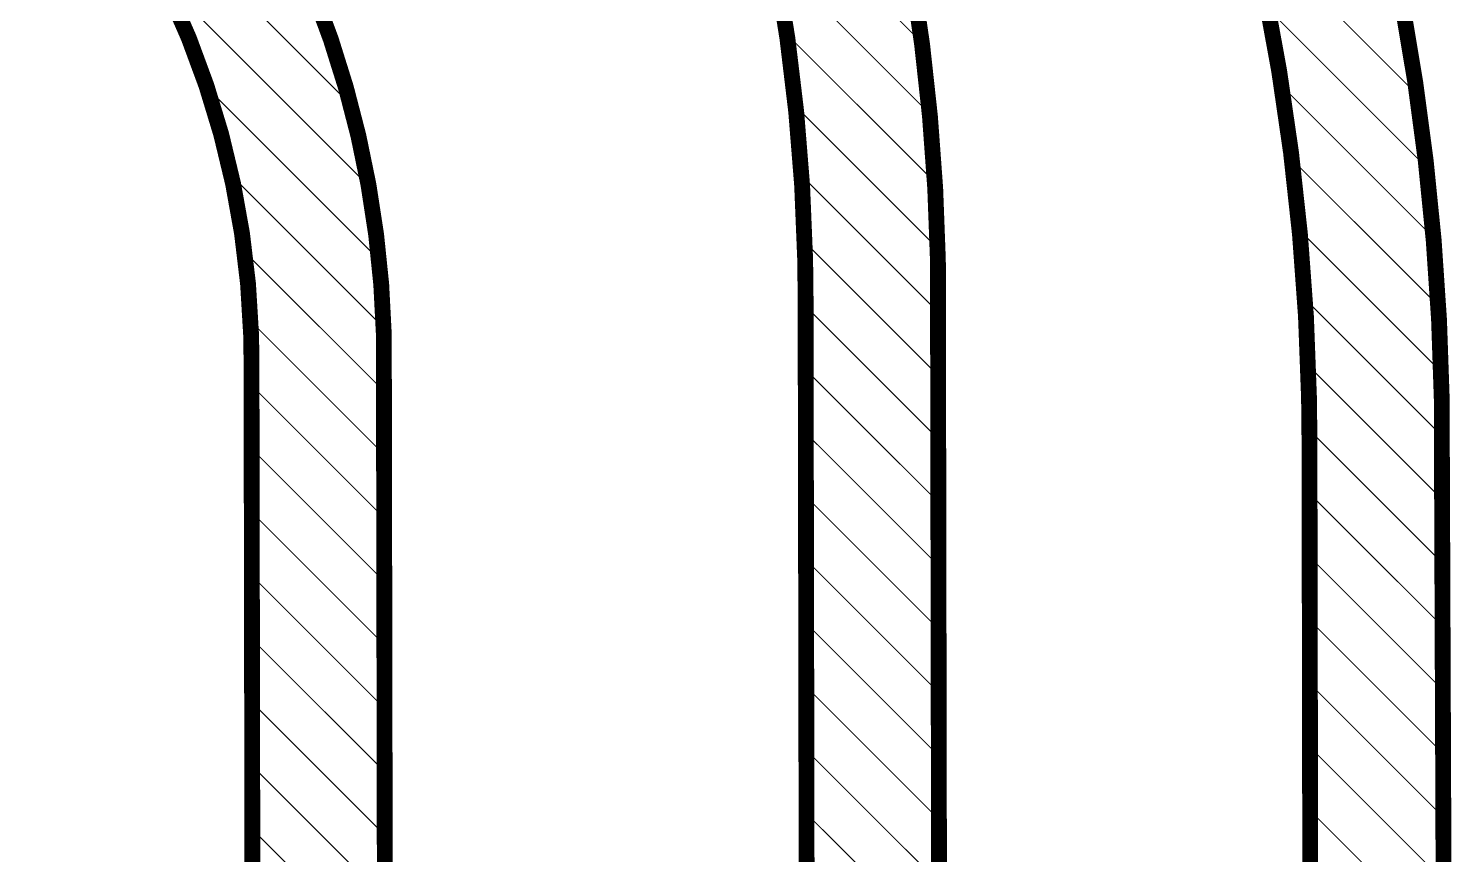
# Model space of a CAD drawing. Header units: inches. Extents: x -4.2 to 12.6, y -6.1 to 3.
# Drawn here: x 11.127 to 12.475, y -2.13 to -1.347 of the extents above; entities that cross this region are included whole.
import ezdxf

# ---------------------------------------------------------------- set-up
doc = ezdxf.new("R2010")
doc.units = ezdxf.units.IN
doc.header["$MEASUREMENT"] = 0
doc.layers.add('Dimension', color=6, linetype='Continuous')

msp = doc.modelspace()

# ---------------------------------------------------------------- linework, layer by layer
at = {"layer": 'Dimension'}
for points in [[(11.127397, -1.1148757, 0.001, 0.001, 0), (11.4320304, -1.4195091, 0.001, 0.001, 0)], [(11.8176756, -1.2051543, 0.001, 0.001, 0), (11.9734629, -1.3609416, 0.001, 0.001, 0)], [(12.2849097, -1.2523884, 0.001, 0.001, 0), (12.4424856, -1.4099643, 0.001, 0.001, 0)], [(11.8348089, -1.2870059, 0.015, 0.015, 0), (11.8459129, -1.3563902, 0.015, 0.015, 0)], [(11.8334333, -1.280912, 0.001, 0.001, 0), (11.9808571, -1.4283358, 0.001, 0.001, 0)], [(11.9637648, -1.2950247, 0.015, 0.015, 0), (11.973604, -1.3626771, 0.015, 0.015, 0)], [(11.2595997, -1.3125098, 0.015, 0.015, 0), (11.2788555, -1.3565336, 0.015, 0.015, 0)], [(11.2531707, -1.3006494, 0.001, 0.001, 0), (11.4493637, -1.4968424, 0.001, 0.001, 0)], [(11.3969478, -1.3132241, 0.015, 0.015, 0), (11.413402, -1.3577921, 0.015, 0.015, 0)], [(12.2979916, -1.3113293, 0.015, 0.015, 0), (12.3119376, -1.3879526, 0.015, 0.015, 0)], [(12.4283786, -1.3235882, 0.015, 0.015, 0), (12.4407993, -1.3980802, 0.015, 0.015, 0)], [(12.3009677, -1.3284464, 0.001, 0.001, 0), (12.4514556, -1.4789343, 0.001, 0.001, 0)], [(11.2788555, -1.3565336, 0.015, 0.015, 0), (11.2954975, -1.4016105, 0.015, 0.015, 0)], [(11.413402, -1.3577921, 0.015, 0.015, 0), (11.4275958, -1.4031305, 0.015, 0.015, 0)], [(11.8459129, -1.3563902, 0.015, 0.015, 0), (11.8542871, -1.4261567, 0.015, 0.015, 0)], [(11.8451958, -1.3526745, 0.001, 0.001, 0), (11.9856574, -1.4931361, 0.001, 0.001, 0)], [(11.973604, -1.3626771, 0.015, 0.015, 0), (11.9810248, -1.4306373, 0.015, 0.015, 0)], [(12.3119376, -1.3879526, 0.015, 0.015, 0), (12.3231431, -1.4650242, 0.015, 0.015, 0)], [(11.2954975, -1.4016105, 0.015, 0.015, 0), (11.3094686, -1.4475854, 0.015, 0.015, 0)], [(11.4275958, -1.4031305, 0.015, 0.015, 0), (11.4394931, -1.449125, 0.015, 0.015, 0)], [(12.3137577, -1.4012364, 0.001, 0.001, 0), (12.4581344, -1.5456131, 0.001, 0.001, 0)], [(12.4407993, -1.3980802, 0.015, 0.015, 0), (12.4507784, -1.4729385, 0.015, 0.015, 0)], [(11.2957596, -1.4032383, 0.001, 0.001, 0), (11.4587913, -1.56627, 0.001, 0.001, 0)], [(11.8542871, -1.4261567, 0.015, 0.015, 0), (11.8599185, -1.4961979, 0.015, 0.015, 0)], [(11.8535838, -1.4210625, 0.001, 0.001, 0), (11.9881746, -1.5556533, 0.001, 0.001, 0)], [(11.9810248, -1.4306373, 0.015, 0.015, 0), (11.9860175, -1.4988188, 0.015, 0.015, 0)], [(11.3094686, -1.4475854, 0.015, 0.015, 0), (11.3207205, -1.4943003, 0.015, 0.015, 0)], [(11.4394931, -1.449125, 0.015, 0.015, 0), (11.4490641, -1.4956592, 0.015, 0.015, 0)], [(12.3231431, -1.4650242, 0.015, 0.015, 0), (12.3315938, -1.5424464, 0.015, 0.015, 0)], [(12.4507784, -1.4729385, 0.015, 0.015, 0), (12.4583051, -1.5480829, 0.015, 0.015, 0)], [(12.3237352, -1.4712139, 0.001, 0.001, 0), (12.4625195, -1.6099982, 0.001, 0.001, 0)], [(11.3207205, -1.4943003, 0.015, 0.015, 0), (11.3292148, -1.5415944, 0.015, 0.015, 0)], [(11.3185419, -1.4860206, 0.001, 0.001, 0), (11.4633061, -1.6307848, 0.001, 0.001, 0)], [(11.4490641, -1.4956592, 0.015, 0.015, 0), (11.4562845, -1.5426156, 0.015, 0.015, 0)], [(11.8599185, -1.4961979, 0.015, 0.015, 0), (11.8627985, -1.5664062, 0.015, 0.015, 0)], [(11.8590821, -1.4865608, 0.001, 0.001, 0), (11.9886644, -1.6161431, 0.001, 0.001, 0)], [(11.9860175, -1.4988188, 0.015, 0.015, 0), (11.9885759, -1.5671349, 0.015, 0.015, 0)], [(11.3292148, -1.5415944, 0.015, 0.015, 0), (11.3349219, -1.5893051, 0.015, 0.015, 0)], [(11.4562845, -1.5426156, 0.015, 0.015, 0), (11.461136, -1.5898756, 0.015, 0.015, 0)], [(12.3315938, -1.5424464, 0.015, 0.015, 0), (12.337279, -1.6201206, 0.015, 0.015, 0)], [(11.8620758, -1.5495545, 0.001, 0.001, 0), (11.9887725, -1.6762512, 0.001, 0.001, 0)], [(12.3310866, -1.5385653, 0.001, 0.001, 0), (12.4650908, -1.6725695, 0.001, 0.001, 0)], [(12.4583051, -1.5480829, 0.015, 0.015, 0), (12.4633714, -1.6234332, 0.015, 0.015, 0)], [(11.3311623, -1.558641, 0.001, 0.001, 0), (11.4637031, -1.6911818, 0.001, 0.001, 0)], [(11.8627985, -1.5664062, 0.015, 0.015, 0), (11.8632051, -1.6015392, 0.015, 0.015, 0)], [(11.9885759, -1.5671349, 0.015, 0.015, 0), (11.9886364, -1.601317, 0.015, 0.015, 0)], [(11.3349219, -1.5893051, 0.015, 0.015, 0), (11.3378225, -1.6372683, 0.015, 0.015, 0)], [(11.461136, -1.5898756, 0.015, 0.015, 0), (11.4636065, -1.6373196, 0.015, 0.015, 0)], [(11.8632051, -1.6015392, 0.015, 0.015, 0), (11.8632052, -1.6015391, 0.015, 0.015, 0)], [(11.8632052, -1.6015391, 0.015, 0.015, 0), (11.8641907, -2.1587775, 0.015, 0.015, 0)], [(11.9886364, -1.601317, 0.015, 0.015, 0), (11.9896389, -2.1587735, 0.015, 0.015, 0)], [(12.3360053, -1.603484, 0.001, 0.001, 0), (12.4660337, -1.7335124, 0.001, 0.001, 0)], [(11.86322, -1.6106987, 0.001, 0.001, 0), (11.9888806, -1.7363593, 0.001, 0.001, 0)], [(12.337279, -1.6201206, 0.015, 0.015, 0), (12.3401915, -1.6979481, 0.015, 0.015, 0)], [(12.4633714, -1.6234332, 0.015, 0.015, 0), (12.4659719, -1.6989089, 0.015, 0.015, 0)], [(11.3378225, -1.6372683, 0.015, 0.015, 0), (11.3382169, -1.6612931, 0.015, 0.015, 0)], [(11.3370029, -1.6244816, 0.001, 0.001, 0), (11.4638104, -1.7512891, 0.001, 0.001, 0)], [(11.4636065, -1.6373196, 0.015, 0.015, 0), (11.463648, -1.6610737, 0.015, 0.015, 0)], [(11.3382169, -1.6612931, 0.015, 0.015, 0), (11.338217, -1.661293, 0.015, 0.015, 0)], [(11.338217, -1.661293, 0.015, 0.015, 0), (11.3390883, -2.1587821, 0.015, 0.015, 0)], [(11.463648, -1.6610737, 0.015, 0.015, 0), (11.4645365, -2.1587781, 0.015, 0.015, 0)], [(11.8633263, -1.670805, 0.001, 0.001, 0), (11.9889887, -1.7964674, 0.001, 0.001, 0)], [(12.3389846, -1.6664633, 0.001, 0.001, 0), (12.4662643, -1.793743, 0.001, 0.001, 0)], [(11.3382585, -1.6857372, 0.001, 0.001, 0), (11.4639177, -1.8113964, 0.001, 0.001, 0)], [(12.3401915, -1.6979481, 0.015, 0.015, 0), (12.3406068, -1.7368885, 0.015, 0.015, 0)], [(12.4659719, -1.6989089, 0.015, 0.015, 0), (12.4660379, -1.736669, 0.015, 0.015, 0)], [(11.8634326, -1.7309113, 0.001, 0.001, 0), (11.9890968, -1.8565755, 0.001, 0.001, 0)], [(12.3406068, -1.7368885, 0.015, 0.015, 0), (12.3406069, -1.7368884, 0.015, 0.015, 0)], [(12.3406069, -1.7368884, 0.015, 0.015, 0), (12.341345, -2.1587783, 0.015, 0.015, 0)], [(12.3405037, -1.7279824, 0.001, 0.001, 0), (12.4665, -1.8539787, 0.001, 0.001, 0)], [(12.4660379, -1.736669, 0.015, 0.015, 0), (12.4677199, -2.1664546, 0.015, 0.015, 0)], [(11.3383637, -1.7458424, 0.001, 0.001, 0), (11.464025, -1.8715037, 0.001, 0.001, 0)], [(11.8635389, -1.7910176, 0.001, 0.001, 0), (11.9892049, -1.9166836, 0.001, 0.001, 0)], [(12.3406953, -1.788174, 0.001, 0.001, 0), (12.4667357, -1.9142144, 0.001, 0.001, 0)], [(11.338469, -1.8059477, 0.001, 0.001, 0), (11.4641323, -1.931611, 0.001, 0.001, 0)], [(11.8636452, -1.8511239, 0.001, 0.001, 0), (11.989313, -1.9767917, 0.001, 0.001, 0)], [(12.3408004, -1.8482791, 0.001, 0.001, 0), (12.4669715, -1.9744502, 0.001, 0.001, 0)], [(11.3385743, -1.866053, 0.001, 0.001, 0), (11.4642396, -1.9917183, 0.001, 0.001, 0)], [(11.8637515, -1.9112302, 0.001, 0.001, 0), (11.9894211, -2.0368998, 0.001, 0.001, 0)], [(12.3409056, -1.9083843, 0.001, 0.001, 0), (12.4672072, -2.0346859, 0.001, 0.001, 0)], [(11.3386795, -1.9261582, 0.001, 0.001, 0), (11.4643469, -2.0518256, 0.001, 0.001, 0)], [(12.3410107, -1.9684894, 0.001, 0.001, 0), (12.4674429, -2.0949216, 0.001, 0.001, 0)], [(11.8638578, -1.9713365, 0.001, 0.001, 0), (11.9895292, -2.0970079, 0.001, 0.001, 0)], [(11.3387848, -1.9862635, 0.001, 0.001, 0), (11.4644542, -2.1119329, 0.001, 0.001, 0)], [(11.8639641, -2.0314428, 0.001, 0.001, 0), (11.9896373, -2.157116, 0.001, 0.001, 0)], [(12.3411159, -2.0285946, 0.001, 0.001, 0), (12.4676787, -2.1551574, 0.001, 0.001, 0)], [(11.3388901, -2.0463688, 0.001, 0.001, 0), (11.4653805, -2.1728592, 0.001, 0.001, 0)], [(12.3412211, -2.0886998, 0.001, 0.001, 0), (12.4737277, -2.2212064, 0.001, 0.001, 0)], [(11.8640705, -2.0915492, 0.001, 0.001, 0), (11.9937271, -2.2212058, 0.001, 0.001, 0)], [(11.3389953, -2.106474, 0.001, 0.001, 0), (11.4537238, -2.2212025, 0.001, 0.001, 0)]]:
    msp.add_lwpolyline(points, format="xyseb", dxfattribs=at)
for points in [[(11.2751055, -1.3565336, 0.0075, 0.0075, 1), (11.2826055, -1.3565336, 0.0075, 0.0075, 1)], [(11.2751055, -1.3565336, 0.0075, 0.0075, 1), (11.2826055, -1.3565336, 0.0075, 0.0075, 1)], [(11.409652, -1.3577921, 0.0075, 0.0075, 1), (11.417152, -1.3577921, 0.0075, 0.0075, 1)], [(11.409652, -1.3577921, 0.0075, 0.0075, 1), (11.417152, -1.3577921, 0.0075, 0.0075, 1)], [(11.8421629, -1.3563902, 0.0075, 0.0075, 1), (11.8496629, -1.3563902, 0.0075, 0.0075, 1)], [(11.8421629, -1.3563902, 0.0075, 0.0075, 1), (11.8496629, -1.3563902, 0.0075, 0.0075, 1)], [(11.8449458, -1.3526745, 0.0005, 0.0005, 1), (11.8454458, -1.3526745, 0.0005, 0.0005, 1)], [(11.969854, -1.3626771, 0.0075, 0.0075, 1), (11.977354, -1.3626771, 0.0075, 0.0075, 1)], [(11.969854, -1.3626771, 0.0075, 0.0075, 1), (11.977354, -1.3626771, 0.0075, 0.0075, 1)], [(11.9732129, -1.3609416, 0.0005, 0.0005, 1), (11.9737129, -1.3609416, 0.0005, 0.0005, 1)], [(12.3081876, -1.3879526, 0.0075, 0.0075, 1), (12.3156876, -1.3879526, 0.0075, 0.0075, 1)], [(12.3081876, -1.3879526, 0.0075, 0.0075, 1), (12.3156876, -1.3879526, 0.0075, 0.0075, 1)], [(11.2917475, -1.4016105, 0.0075, 0.0075, 1), (11.2992475, -1.4016105, 0.0075, 0.0075, 1)], [(11.2917475, -1.4016105, 0.0075, 0.0075, 1), (11.2992475, -1.4016105, 0.0075, 0.0075, 1)], [(11.4238458, -1.4031305, 0.0075, 0.0075, 1), (11.4313458, -1.4031305, 0.0075, 0.0075, 1)], [(11.4238458, -1.4031305, 0.0075, 0.0075, 1), (11.4313458, -1.4031305, 0.0075, 0.0075, 1)], [(12.3135077, -1.4012364, 0.0005, 0.0005, 1), (12.3140077, -1.4012364, 0.0005, 0.0005, 1)], [(12.4370493, -1.3980802, 0.0075, 0.0075, 1), (12.4445493, -1.3980802, 0.0075, 0.0075, 1)], [(12.4370493, -1.3980802, 0.0075, 0.0075, 1), (12.4445493, -1.3980802, 0.0075, 0.0075, 1)], [(11.2955096, -1.4032383, 0.0005, 0.0005, 1), (11.2960096, -1.4032383, 0.0005, 0.0005, 1)], [(12.4422356, -1.4099643, 0.0005, 0.0005, 1), (12.4427356, -1.4099643, 0.0005, 0.0005, 1)], [(11.4317804, -1.4195091, 0.0005, 0.0005, 1), (11.4322804, -1.4195091, 0.0005, 0.0005, 1)], [(11.8505371, -1.4261567, 0.0075, 0.0075, 1), (11.8580371, -1.4261567, 0.0075, 0.0075, 1)], [(11.8505371, -1.4261567, 0.0075, 0.0075, 1), (11.8580371, -1.4261567, 0.0075, 0.0075, 1)], [(11.8533338, -1.4210625, 0.0005, 0.0005, 1), (11.8538338, -1.4210625, 0.0005, 0.0005, 1)], [(11.9772748, -1.4306373, 0.0075, 0.0075, 1), (11.9847748, -1.4306373, 0.0075, 0.0075, 1)], [(11.9772748, -1.4306373, 0.0075, 0.0075, 1), (11.9847748, -1.4306373, 0.0075, 0.0075, 1)], [(11.9806071, -1.4283358, 0.0005, 0.0005, 1), (11.9811071, -1.4283358, 0.0005, 0.0005, 1)], [(11.3057186, -1.4475854, 0.0075, 0.0075, 1), (11.3132186, -1.4475854, 0.0075, 0.0075, 1)], [(11.3057186, -1.4475854, 0.0075, 0.0075, 1), (11.3132186, -1.4475854, 0.0075, 0.0075, 1)], [(11.4357431, -1.449125, 0.0075, 0.0075, 1), (11.4432431, -1.449125, 0.0075, 0.0075, 1)], [(11.4357431, -1.449125, 0.0075, 0.0075, 1), (11.4432431, -1.449125, 0.0075, 0.0075, 1)], [(12.3193931, -1.4650242, 0.0075, 0.0075, 1), (12.3268931, -1.4650242, 0.0075, 0.0075, 1)], [(12.3193931, -1.4650242, 0.0075, 0.0075, 1), (12.3268931, -1.4650242, 0.0075, 0.0075, 1)], [(12.4470284, -1.4729385, 0.0075, 0.0075, 1), (12.4545284, -1.4729385, 0.0075, 0.0075, 1)], [(12.4470284, -1.4729385, 0.0075, 0.0075, 1), (12.4545284, -1.4729385, 0.0075, 0.0075, 1)], [(12.3234852, -1.4712139, 0.0005, 0.0005, 1), (12.3239852, -1.4712139, 0.0005, 0.0005, 1)], [(12.4512056, -1.4789343, 0.0005, 0.0005, 1), (12.4517056, -1.4789343, 0.0005, 0.0005, 1)], [(11.3169705, -1.4943003, 0.0075, 0.0075, 1), (11.3244705, -1.4943003, 0.0075, 0.0075, 1)], [(11.3169705, -1.4943003, 0.0075, 0.0075, 1), (11.3244705, -1.4943003, 0.0075, 0.0075, 1)], [(11.3182919, -1.4860206, 0.0005, 0.0005, 1), (11.3187919, -1.4860206, 0.0005, 0.0005, 1)], [(11.4453141, -1.4956592, 0.0075, 0.0075, 1), (11.4528141, -1.4956592, 0.0075, 0.0075, 1)], [(11.4453141, -1.4956592, 0.0075, 0.0075, 1), (11.4528141, -1.4956592, 0.0075, 0.0075, 1)], [(11.4491137, -1.4968424, 0.0005, 0.0005, 1), (11.4496137, -1.4968424, 0.0005, 0.0005, 1)], [(11.8561685, -1.4961979, 0.0075, 0.0075, 1), (11.8636685, -1.4961979, 0.0075, 0.0075, 1)], [(11.8561685, -1.4961979, 0.0075, 0.0075, 1), (11.8636685, -1.4961979, 0.0075, 0.0075, 1)], [(11.8588321, -1.4865608, 0.0005, 0.0005, 1), (11.8593321, -1.4865608, 0.0005, 0.0005, 1)], [(11.9822675, -1.4988188, 0.0075, 0.0075, 1), (11.9897675, -1.4988188, 0.0075, 0.0075, 1)], [(11.9822675, -1.4988188, 0.0075, 0.0075, 1), (11.9897675, -1.4988188, 0.0075, 0.0075, 1)], [(11.9854074, -1.4931361, 0.0005, 0.0005, 1), (11.9859074, -1.4931361, 0.0005, 0.0005, 1)], [(11.3254648, -1.5415944, 0.0075, 0.0075, 1), (11.3329648, -1.5415944, 0.0075, 0.0075, 1)], [(11.3254648, -1.5415944, 0.0075, 0.0075, 1), (11.3329648, -1.5415944, 0.0075, 0.0075, 1)], [(11.4525345, -1.5426156, 0.0075, 0.0075, 1), (11.4600345, -1.5426156, 0.0075, 0.0075, 1)], [(11.4525345, -1.5426156, 0.0075, 0.0075, 1), (11.4600345, -1.5426156, 0.0075, 0.0075, 1)], [(12.3278438, -1.5424464, 0.0075, 0.0075, 1), (12.3353438, -1.5424464, 0.0075, 0.0075, 1)], [(12.3278438, -1.5424464, 0.0075, 0.0075, 1), (12.3353438, -1.5424464, 0.0075, 0.0075, 1)], [(11.8618258, -1.5495545, 0.0005, 0.0005, 1), (11.8623258, -1.5495545, 0.0005, 0.0005, 1)], [(12.3308366, -1.5385653, 0.0005, 0.0005, 1), (12.3313366, -1.5385653, 0.0005, 0.0005, 1)], [(12.4545551, -1.5480829, 0.0075, 0.0075, 1), (12.4620551, -1.5480829, 0.0075, 0.0075, 1)], [(12.4545551, -1.5480829, 0.0075, 0.0075, 1), (12.4620551, -1.5480829, 0.0075, 0.0075, 1)], [(12.4578844, -1.5456131, 0.0005, 0.0005, 1), (12.4583844, -1.5456131, 0.0005, 0.0005, 1)], [(11.3309123, -1.558641, 0.0005, 0.0005, 1), (11.3314123, -1.558641, 0.0005, 0.0005, 1)], [(11.8590485, -1.5664062, 0.0075, 0.0075, 1), (11.8665485, -1.5664062, 0.0075, 0.0075, 1)], [(11.8590485, -1.5664062, 0.0075, 0.0075, 1), (11.8665485, -1.5664062, 0.0075, 0.0075, 1)], [(11.9848259, -1.5671349, 0.0075, 0.0075, 1), (11.9923259, -1.5671349, 0.0075, 0.0075, 1)], [(11.9848259, -1.5671349, 0.0075, 0.0075, 1), (11.9923259, -1.5671349, 0.0075, 0.0075, 1)], [(11.9879246, -1.5556533, 0.0005, 0.0005, 1), (11.9884246, -1.5556533, 0.0005, 0.0005, 1)], [(11.4585413, -1.56627, 0.0005, 0.0005, 1), (11.4590413, -1.56627, 0.0005, 0.0005, 1)], [(11.3311719, -1.5893051, 0.0075, 0.0075, 1), (11.3386719, -1.5893051, 0.0075, 0.0075, 1)], [(11.3311719, -1.5893051, 0.0075, 0.0075, 1), (11.3386719, -1.5893051, 0.0075, 0.0075, 1)], [(11.457386, -1.5898756, 0.0075, 0.0075, 1), (11.464886, -1.5898756, 0.0075, 0.0075, 1)], [(11.457386, -1.5898756, 0.0075, 0.0075, 1), (11.464886, -1.5898756, 0.0075, 0.0075, 1)], [(11.8594551, -1.6015392, 0.0075, 0.0075, 1), (11.8669551, -1.6015392, 0.0075, 0.0075, 1)], [(11.8594551, -1.6015392, 0.0075, 0.0075, 1), (11.8669551, -1.6015392, 0.0075, 0.0075, 1)], [(11.8594552, -1.6015391, 0.0075, 0.0075, 1), (11.8669552, -1.6015391, 0.0075, 0.0075, 1)], [(11.8594552, -1.6015391, 0.0075, 0.0075, 1), (11.8669552, -1.6015391, 0.0075, 0.0075, 1)], [(11.9848864, -1.601317, 0.0075, 0.0075, 1), (11.9923864, -1.601317, 0.0075, 0.0075, 1)], [(11.9848864, -1.601317, 0.0075, 0.0075, 1), (11.9923864, -1.601317, 0.0075, 0.0075, 1)], [(12.3357553, -1.603484, 0.0005, 0.0005, 1), (12.3362553, -1.603484, 0.0005, 0.0005, 1)], [(11.86297, -1.6106987, 0.0005, 0.0005, 1), (11.86347, -1.6106987, 0.0005, 0.0005, 1)], [(11.9884144, -1.6161431, 0.0005, 0.0005, 1), (11.9889144, -1.6161431, 0.0005, 0.0005, 1)], [(12.333529, -1.6201206, 0.0075, 0.0075, 1), (12.341029, -1.6201206, 0.0075, 0.0075, 1)], [(12.333529, -1.6201206, 0.0075, 0.0075, 1), (12.341029, -1.6201206, 0.0075, 0.0075, 1)], [(12.4596214, -1.6234332, 0.0075, 0.0075, 1), (12.4671214, -1.6234332, 0.0075, 0.0075, 1)], [(12.4596214, -1.6234332, 0.0075, 0.0075, 1), (12.4671214, -1.6234332, 0.0075, 0.0075, 1)], [(12.4622695, -1.6099982, 0.0005, 0.0005, 1), (12.4627695, -1.6099982, 0.0005, 0.0005, 1)], [(11.3340725, -1.6372683, 0.0075, 0.0075, 1), (11.3415725, -1.6372683, 0.0075, 0.0075, 1)], [(11.3340725, -1.6372683, 0.0075, 0.0075, 1), (11.3415725, -1.6372683, 0.0075, 0.0075, 1)], [(11.3367529, -1.6244816, 0.0005, 0.0005, 1), (11.3372529, -1.6244816, 0.0005, 0.0005, 1)], [(11.4598565, -1.6373196, 0.0075, 0.0075, 1), (11.4673565, -1.6373196, 0.0075, 0.0075, 1)], [(11.4598565, -1.6373196, 0.0075, 0.0075, 1), (11.4673565, -1.6373196, 0.0075, 0.0075, 1)], [(11.4630561, -1.6307848, 0.0005, 0.0005, 1), (11.4635561, -1.6307848, 0.0005, 0.0005, 1)], [(11.3344669, -1.6612931, 0.0075, 0.0075, 1), (11.3419669, -1.6612931, 0.0075, 0.0075, 1)], [(11.3344669, -1.6612931, 0.0075, 0.0075, 1), (11.3419669, -1.6612931, 0.0075, 0.0075, 1)], [(11.334467, -1.661293, 0.0075, 0.0075, 1), (11.341967, -1.661293, 0.0075, 0.0075, 1)], [(11.334467, -1.661293, 0.0075, 0.0075, 1), (11.341967, -1.661293, 0.0075, 0.0075, 1)], [(11.459898, -1.6610737, 0.0075, 0.0075, 1), (11.467398, -1.6610737, 0.0075, 0.0075, 1)], [(11.459898, -1.6610737, 0.0075, 0.0075, 1), (11.467398, -1.6610737, 0.0075, 0.0075, 1)], [(11.8630763, -1.670805, 0.0005, 0.0005, 1), (11.8635763, -1.670805, 0.0005, 0.0005, 1)], [(12.3387346, -1.6664633, 0.0005, 0.0005, 1), (12.3392346, -1.6664633, 0.0005, 0.0005, 1)], [(11.3380085, -1.6857372, 0.0005, 0.0005, 1), (11.3385085, -1.6857372, 0.0005, 0.0005, 1)], [(11.9885225, -1.6762512, 0.0005, 0.0005, 1), (11.9890225, -1.6762512, 0.0005, 0.0005, 1)], [(12.4648408, -1.6725695, 0.0005, 0.0005, 1), (12.4653408, -1.6725695, 0.0005, 0.0005, 1)], [(11.4634531, -1.6911818, 0.0005, 0.0005, 1), (11.4639531, -1.6911818, 0.0005, 0.0005, 1)], [(12.3364415, -1.6979481, 0.0075, 0.0075, 1), (12.3439415, -1.6979481, 0.0075, 0.0075, 1)], [(12.3364415, -1.6979481, 0.0075, 0.0075, 1), (12.3439415, -1.6979481, 0.0075, 0.0075, 1)], [(12.4622219, -1.6989089, 0.0075, 0.0075, 1), (12.4697219, -1.6989089, 0.0075, 0.0075, 1)], [(12.4622219, -1.6989089, 0.0075, 0.0075, 1), (12.4697219, -1.6989089, 0.0075, 0.0075, 1)], [(11.8631826, -1.7309113, 0.0005, 0.0005, 1), (11.8636826, -1.7309113, 0.0005, 0.0005, 1)], [(11.9886306, -1.7363593, 0.0005, 0.0005, 1), (11.9891306, -1.7363593, 0.0005, 0.0005, 1)], [(12.3368568, -1.7368885, 0.0075, 0.0075, 1), (12.3443568, -1.7368885, 0.0075, 0.0075, 1)], [(12.3368568, -1.7368885, 0.0075, 0.0075, 1), (12.3443568, -1.7368885, 0.0075, 0.0075, 1)], [(12.3368569, -1.7368884, 0.0075, 0.0075, 1), (12.3443569, -1.7368884, 0.0075, 0.0075, 1)], [(12.3368569, -1.7368884, 0.0075, 0.0075, 1), (12.3443569, -1.7368884, 0.0075, 0.0075, 1)], [(12.3402537, -1.7279824, 0.0005, 0.0005, 1), (12.3407537, -1.7279824, 0.0005, 0.0005, 1)], [(12.4622879, -1.736669, 0.0075, 0.0075, 1), (12.4697879, -1.736669, 0.0075, 0.0075, 1)], [(12.4622879, -1.736669, 0.0075, 0.0075, 1), (12.4697879, -1.736669, 0.0075, 0.0075, 1)], [(12.4657837, -1.7335124, 0.0005, 0.0005, 1), (12.4662837, -1.7335124, 0.0005, 0.0005, 1)], [(11.3381137, -1.7458424, 0.0005, 0.0005, 1), (11.3386137, -1.7458424, 0.0005, 0.0005, 1)], [(11.4635604, -1.7512891, 0.0005, 0.0005, 1), (11.4640604, -1.7512891, 0.0005, 0.0005, 1)], [(11.8632889, -1.7910176, 0.0005, 0.0005, 1), (11.8637889, -1.7910176, 0.0005, 0.0005, 1)], [(12.3404453, -1.788174, 0.0005, 0.0005, 1), (12.3409453, -1.788174, 0.0005, 0.0005, 1)], [(12.4660143, -1.793743, 0.0005, 0.0005, 1), (12.4665143, -1.793743, 0.0005, 0.0005, 1)], [(11.338219, -1.8059477, 0.0005, 0.0005, 1), (11.338719, -1.8059477, 0.0005, 0.0005, 1)], [(11.9887387, -1.7964674, 0.0005, 0.0005, 1), (11.9892387, -1.7964674, 0.0005, 0.0005, 1)], [(11.4636677, -1.8113964, 0.0005, 0.0005, 1), (11.4641677, -1.8113964, 0.0005, 0.0005, 1)], [(11.8633952, -1.8511239, 0.0005, 0.0005, 1), (11.8638952, -1.8511239, 0.0005, 0.0005, 1)], [(11.9888468, -1.8565755, 0.0005, 0.0005, 1), (11.9893468, -1.8565755, 0.0005, 0.0005, 1)], [(12.3405504, -1.8482791, 0.0005, 0.0005, 1), (12.3410504, -1.8482791, 0.0005, 0.0005, 1)], [(12.46625, -1.8539787, 0.0005, 0.0005, 1), (12.46675, -1.8539787, 0.0005, 0.0005, 1)], [(11.3383243, -1.866053, 0.0005, 0.0005, 1), (11.3388243, -1.866053, 0.0005, 0.0005, 1)], [(11.463775, -1.8715037, 0.0005, 0.0005, 1), (11.464275, -1.8715037, 0.0005, 0.0005, 1)], [(11.8635015, -1.9112302, 0.0005, 0.0005, 1), (11.8640015, -1.9112302, 0.0005, 0.0005, 1)], [(12.3406556, -1.9083843, 0.0005, 0.0005, 1), (12.3411556, -1.9083843, 0.0005, 0.0005, 1)], [(12.4664857, -1.9142144, 0.0005, 0.0005, 1), (12.4669857, -1.9142144, 0.0005, 0.0005, 1)], [(11.3384295, -1.9261582, 0.0005, 0.0005, 1), (11.3389295, -1.9261582, 0.0005, 0.0005, 1)], [(11.9889549, -1.9166836, 0.0005, 0.0005, 1), (11.9894549, -1.9166836, 0.0005, 0.0005, 1)], [(11.4638823, -1.931611, 0.0005, 0.0005, 1), (11.4643823, -1.931611, 0.0005, 0.0005, 1)], [(12.3407607, -1.9684894, 0.0005, 0.0005, 1), (12.3412607, -1.9684894, 0.0005, 0.0005, 1)], [(11.8636078, -1.9713365, 0.0005, 0.0005, 1), (11.8641078, -1.9713365, 0.0005, 0.0005, 1)], [(11.989063, -1.9767917, 0.0005, 0.0005, 1), (11.989563, -1.9767917, 0.0005, 0.0005, 1)], [(12.4667215, -1.9744502, 0.0005, 0.0005, 1), (12.4672215, -1.9744502, 0.0005, 0.0005, 1)], [(11.3385348, -1.9862635, 0.0005, 0.0005, 1), (11.3390348, -1.9862635, 0.0005, 0.0005, 1)], [(11.4639896, -1.9917183, 0.0005, 0.0005, 1), (11.4644896, -1.9917183, 0.0005, 0.0005, 1)], [(11.8637141, -2.0314428, 0.0005, 0.0005, 1), (11.8642141, -2.0314428, 0.0005, 0.0005, 1)], [(12.3408659, -2.0285946, 0.0005, 0.0005, 1), (12.3413659, -2.0285946, 0.0005, 0.0005, 1)], [(12.4669572, -2.0346859, 0.0005, 0.0005, 1), (12.4674572, -2.0346859, 0.0005, 0.0005, 1)], [(11.3386401, -2.0463688, 0.0005, 0.0005, 1), (11.3391401, -2.0463688, 0.0005, 0.0005, 1)], [(11.9891711, -2.0368998, 0.0005, 0.0005, 1), (11.9896711, -2.0368998, 0.0005, 0.0005, 1)], [(11.4640969, -2.0518256, 0.0005, 0.0005, 1), (11.4645969, -2.0518256, 0.0005, 0.0005, 1)], [(12.3409711, -2.0886998, 0.0005, 0.0005, 1), (12.3414711, -2.0886998, 0.0005, 0.0005, 1)], [(11.8638205, -2.0915492, 0.0005, 0.0005, 1), (11.8643205, -2.0915492, 0.0005, 0.0005, 1)], [(11.9892792, -2.0970079, 0.0005, 0.0005, 1), (11.9897792, -2.0970079, 0.0005, 0.0005, 1)], [(12.4671929, -2.0949216, 0.0005, 0.0005, 1), (12.4676929, -2.0949216, 0.0005, 0.0005, 1)], [(11.3387453, -2.106474, 0.0005, 0.0005, 1), (11.3392453, -2.106474, 0.0005, 0.0005, 1)], [(11.4642042, -2.1119329, 0.0005, 0.0005, 1), (11.4647042, -2.1119329, 0.0005, 0.0005, 1)]]:
    msp.add_lwpolyline(points, format="xyseb", close=True, dxfattribs=at)

doc.saveas('drawing.dxf')
